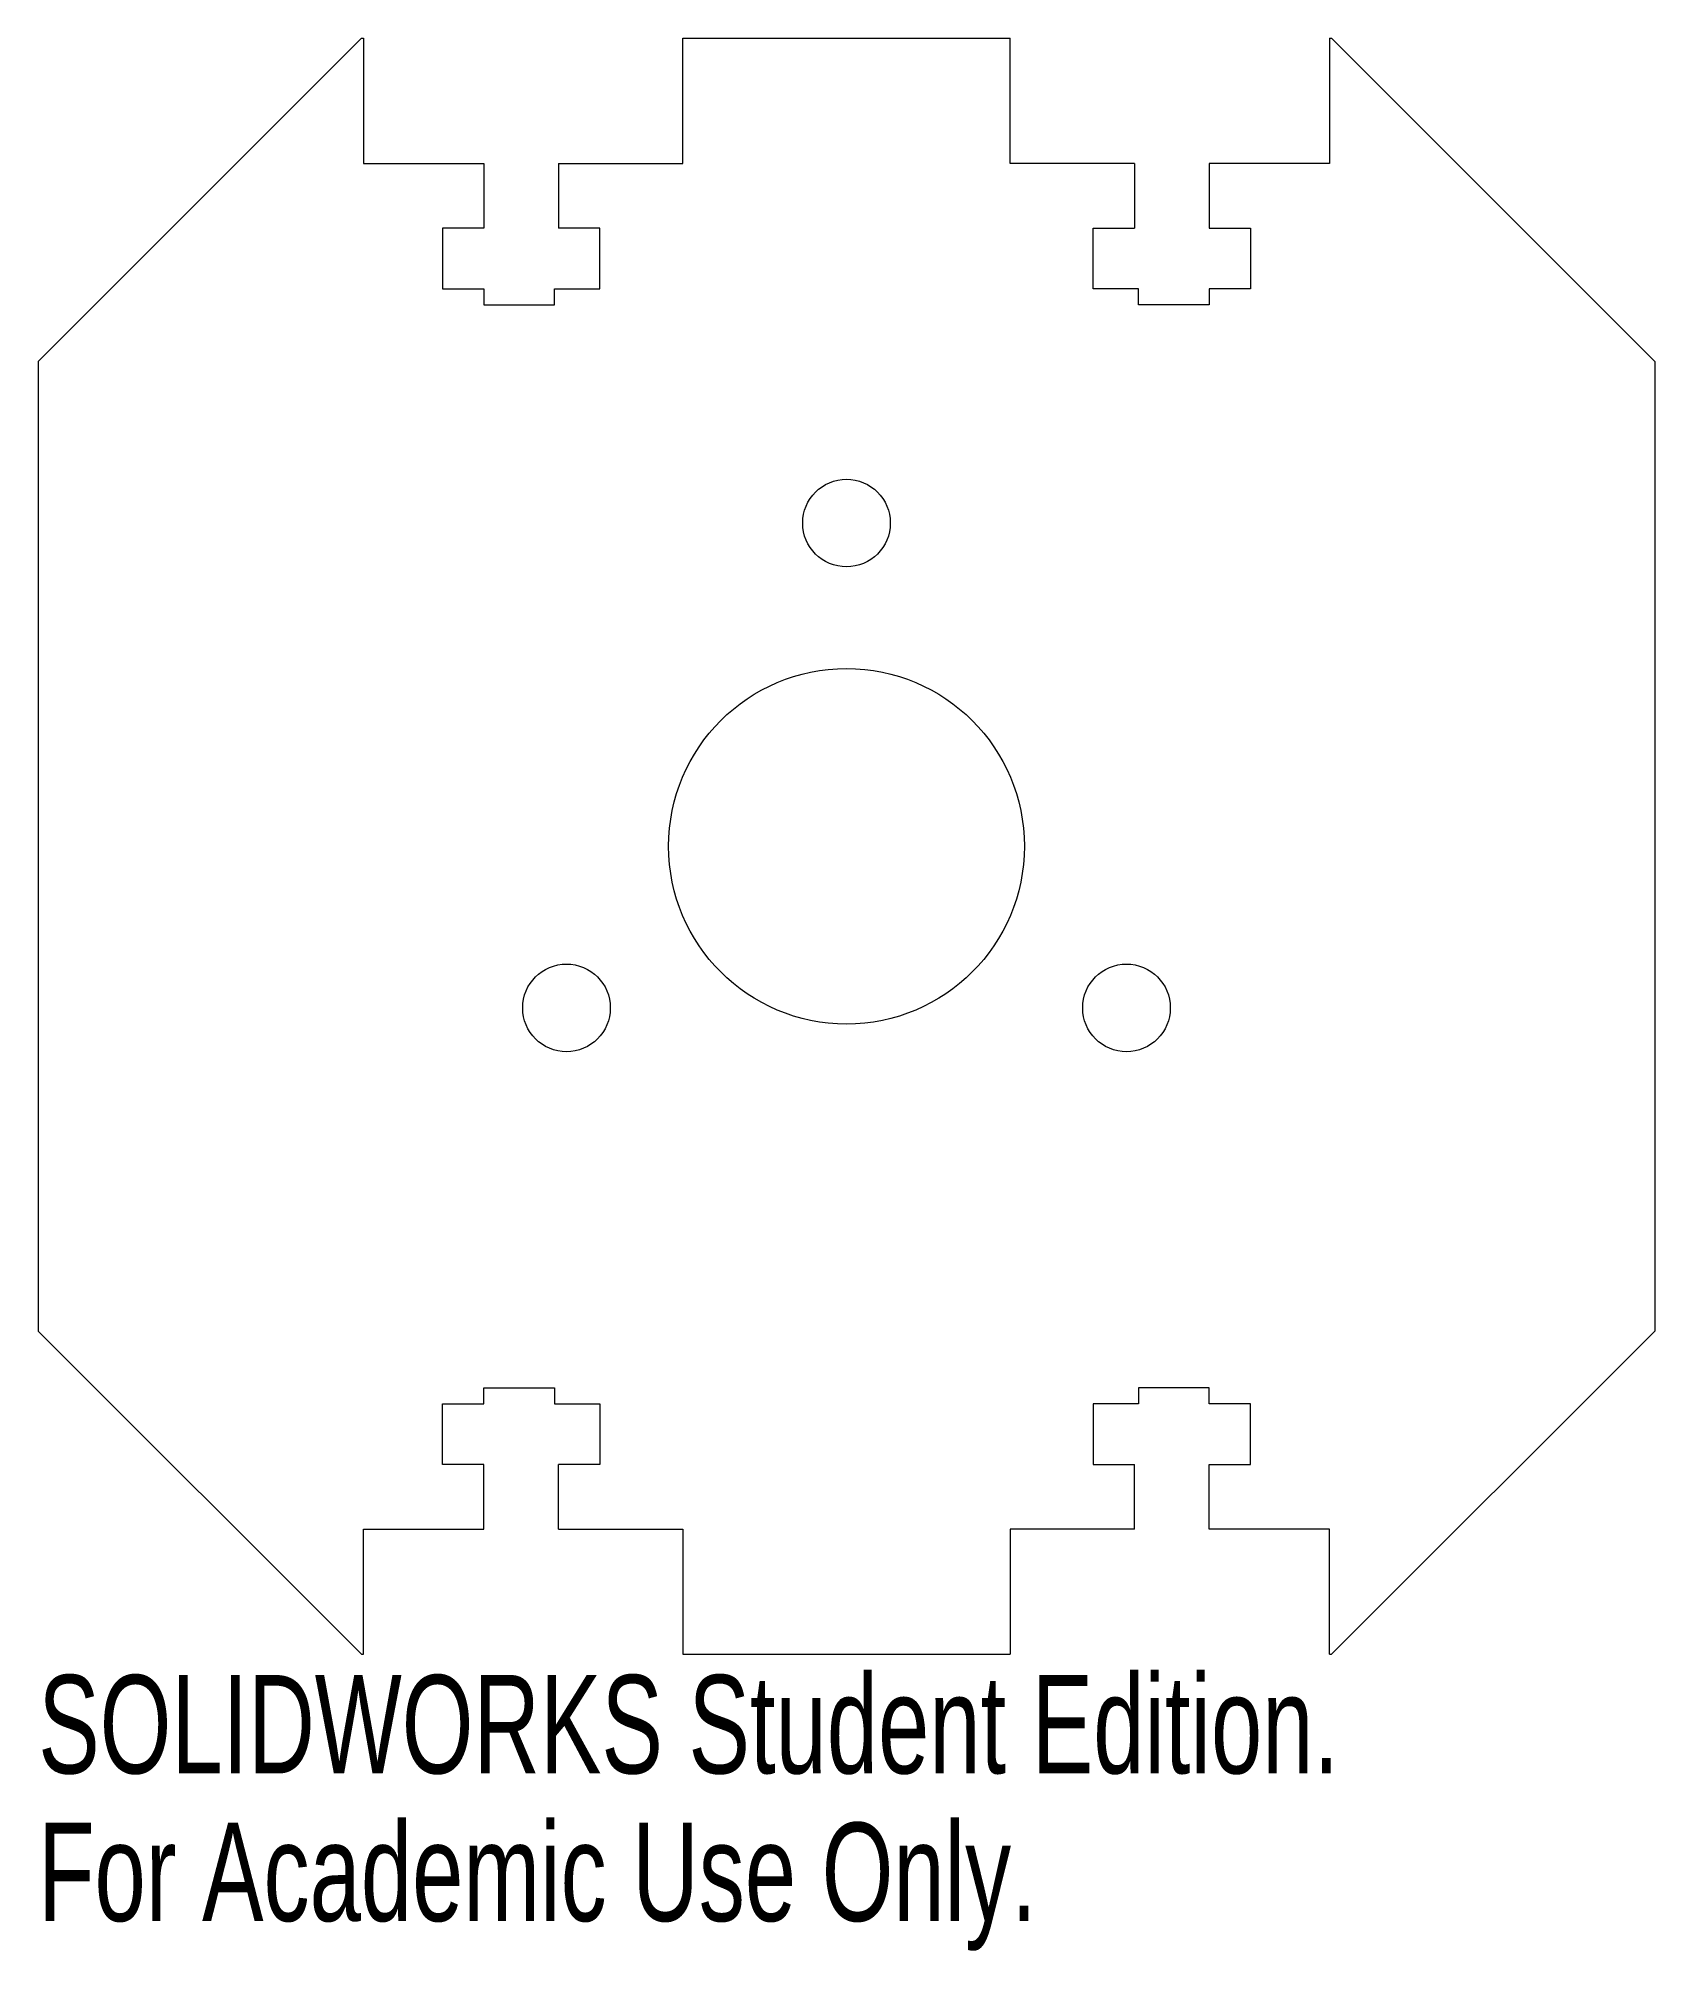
# Model space of a CAD drawing. Header units: inches. Extents: x -1.56 to 1.56, y -2.14 to 1.56.
import ezdxf

# ---------------------------------------------------------------- set-up
doc = ezdxf.new("R2010")
doc.units = ezdxf.units.IN
doc.header["$MEASUREMENT"] = 0
doc.styles.add('SLDTEXTSTYLE0', font='TXT', dxfattribs={"width": 0.7})

msp = doc.modelspace()

# ---------------------------------------------------------------- linework, layer by layer
at = {"color": 7, "linetype": 'Continuous', "lineweight": 15}
for p, q in [((-1.5625, 0.9375), (-0.9375, 1.5625)), ((-0.9375, 1.5625), (-0.9336, 1.5625)), ((-0.9336, 1.5625), (-0.9336, 1.3204)), ((-0.3164, 1.5625), (0.3164, 1.5625)), ((-0.3164, 1.3204), (-0.3164, 1.5625)), ((0.3164, 1.3204), (0.3164, 1.5625)), ((0.9336, 1.5625), (0.9375, 1.5625)), ((0.9336, 1.5625), (0.9336, 1.3204)), ((1.5625, 0.9375), (0.9375, 1.5625)), ((-0.9336, 1.3204), (-0.7009, 1.3204)), ((-0.7009, 1.3204), (-0.7009, 1.1954)), ((-0.5569, 1.3204), (-0.3164, 1.3204)), ((-0.5569, 1.3204), (-0.5569, 1.1954)), ((0.5569, 1.3204), (0.3164, 1.3204)), ((0.5569, 1.3204), (0.5569, 1.1954)), ((0.9336, 1.3204), (0.7009, 1.3204)), ((0.7009, 1.3204), (0.7009, 1.1954)), ((-0.7812, 1.1954), (-0.7812, 1.0782)), ((-0.7009, 1.1954), (-0.7812, 1.1954)), ((-0.4766, 1.1954), (-0.5569, 1.1954)), ((-0.4766, 1.0782), (-0.4766, 1.1954)), ((0.4766, 1.0782), (0.4766, 1.1954)), ((0.4766, 1.1954), (0.5569, 1.1954)), ((0.7009, 1.1954), (0.7813, 1.1954)), ((0.7813, 1.1954), (0.7813, 1.0782)), ((-0.7812, 1.0782), (-0.7009, 1.0782)), ((-0.7009, 1.0782), (-0.7009, 1.047)), ((-0.5648, 1.0782), (-0.4766, 1.0782)), ((-0.5648, 1.047), (-0.5648, 1.0782)), ((0.5648, 1.0782), (0.4766, 1.0782)), ((0.5648, 1.047), (0.5648, 1.0782)), ((0.7813, 1.0782), (0.7009, 1.0782)), ((0.7009, 1.0782), (0.7009, 1.047)), ((-0.7009, 1.047), (-0.5648, 1.047)), ((0.7009, 1.047), (0.5648, 1.047)), ((-1.5625, 0.9375), (-1.5625, -0.9375)), ((1.5625, 0.9375), (1.5625, -0.9375)), ((-1.5625, -0.9375), (-0.9375, -1.5625)), ((1.5625, -0.9375), (0.9375, -1.5625)), ((-0.7009, -1.0782), (-0.7009, -1.047)), ((-0.7009, -1.047), (-0.5648, -1.047)), ((-0.5648, -1.047), (-0.5648, -1.0782)), ((0.5648, -1.047), (0.5648, -1.0782)), ((0.7009, -1.047), (0.5648, -1.047)), ((0.7009, -1.0782), (0.7009, -1.047)), ((-0.7812, -1.1954), (-0.7812, -1.0782)), ((-0.7812, -1.0782), (-0.7009, -1.0782)), ((-0.5648, -1.0782), (-0.4766, -1.0782)), ((-0.4766, -1.0782), (-0.4766, -1.1954)), ((0.4766, -1.0782), (0.4766, -1.1954)), ((0.5648, -1.0782), (0.4766, -1.0782)), ((0.7813, -1.0782), (0.7009, -1.0782)), ((0.7813, -1.1954), (0.7813, -1.0782)), ((-0.7009, -1.1954), (-0.7812, -1.1954)), ((-0.7009, -1.3204), (-0.7009, -1.1954)), ((-0.4766, -1.1954), (-0.5569, -1.1954)), ((-0.5569, -1.3204), (-0.5569, -1.1954)), ((0.4766, -1.1954), (0.5569, -1.1954)), ((0.5569, -1.3204), (0.5569, -1.1954)), ((0.7009, -1.1954), (0.7813, -1.1954)), ((0.7009, -1.3204), (0.7009, -1.1954)), ((-0.9336, -1.5625), (-0.9336, -1.3204)), ((-0.9336, -1.3204), (-0.7009, -1.3204)), ((-0.5569, -1.3204), (-0.3164, -1.3204)), ((-0.3164, -1.3204), (-0.3164, -1.5625)), ((0.3164, -1.3204), (0.3164, -1.5625)), ((0.5569, -1.3204), (0.3164, -1.3204)), ((0.9336, -1.3204), (0.7009, -1.3204)), ((0.9336, -1.5625), (0.9336, -1.3204)), ((-0.9375, -1.5625), (-0.9336, -1.5625)), ((-0.3164, -1.5625), (0.3164, -1.5625)), ((0.9336, -1.5625), (0.9375, -1.5625))]:
    msp.add_line(p, q, dxfattribs=at)
for centre, radius in [((0, 0.625), 0.0847), ((0, 0), 0.3438), ((-0.5413, -0.3125), 0.0847), ((0.5413, -0.3125), 0.0847)]:
    msp.add_circle(centre, radius, dxfattribs=at)

# ---------------------------------------------------------------- texts
at = {"color": 7, "linetype": 'Continuous', "char_height": 0.1903, "attachment_point": 1, "style": 'SLDTEXTSTYLE0'}
for s, insert in [('SOLIDWORKS Student Edition.', (-1.5625, -1.6026)), ('For Academic Use Only.', (-1.5625, -1.8881))]:
    msp.add_mtext(s, dxfattribs=dict(at, insert=insert))

doc.saveas('drawing.dxf')
